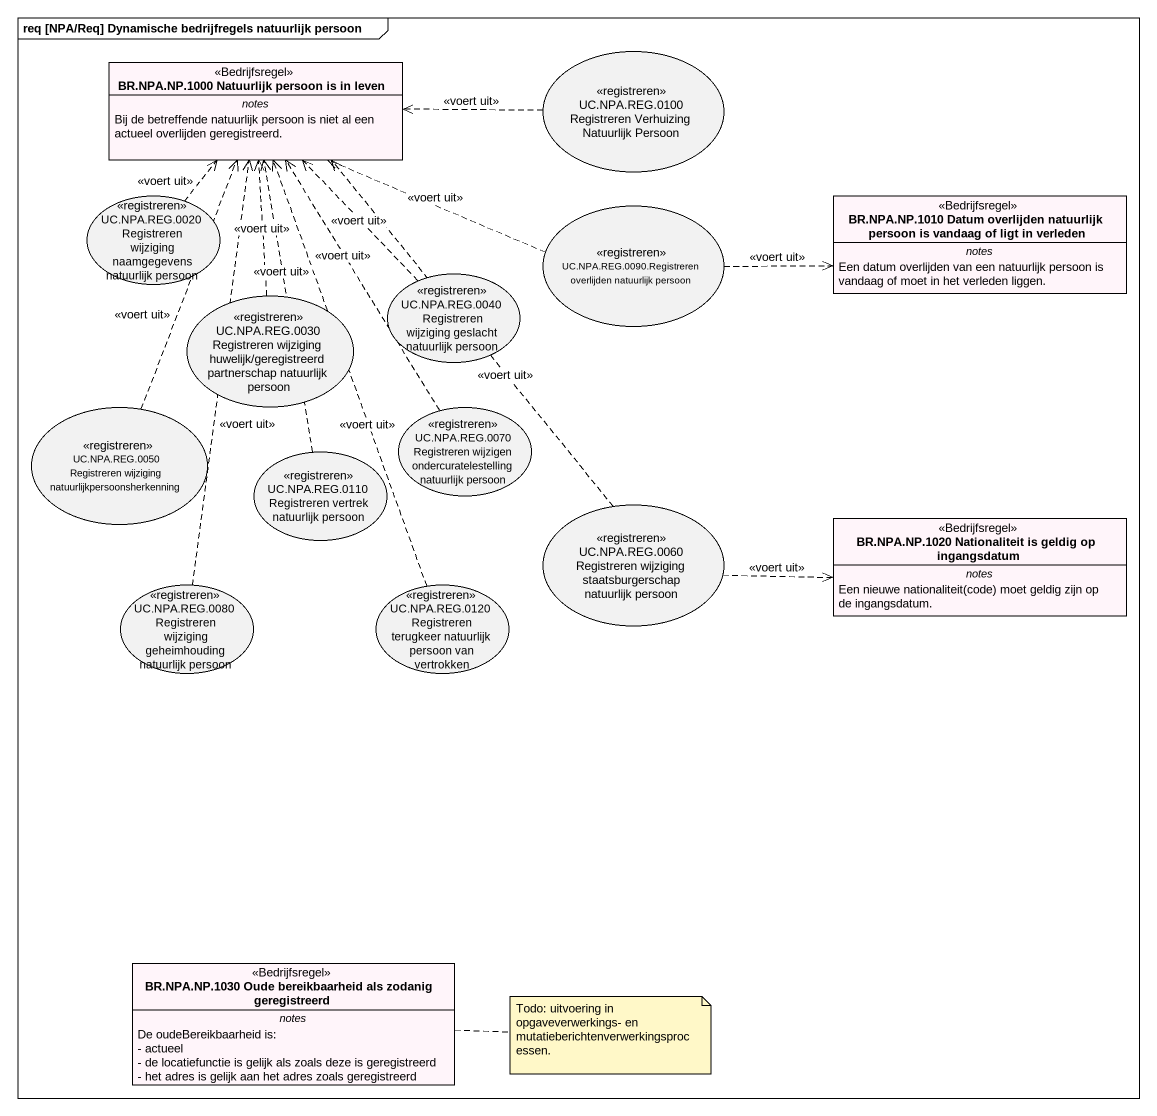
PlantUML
@startuml
mainframe req [NPA/Req] Dynamische bedrijfregels natuurlijk persoon
allowmixing
hide circle
hide empty members
skinparam classAttributeIconSize 0
class "BR.NPA.NP.1000 Natuurlijk persoon is in leven" as BR_NPA_NP_1000_Natuurlijk <<Bedrijfsregel>> #FFF5FA {
  -- notes --
  Bij de betreffende natuurlijk persoon is niet al een actueel overlijden geregistreerd.
}
usecase "UC.NPA.REG.0100 Registreren Verhuizing Natuurlijk Persoon" as UC_NPA_REG_0100_Registreren <<registreren>>
usecase "UC.NPA.REG.0020 Registreren wijziging naamgegevens natuurlijk persoon" as UC_NPA_REG_0020_Registreren <<registreren>>
usecase "UC.NPA.REG.0090.Registreren overlijden natuurlijk persoon" as UC_NPA_REG_0090_Registreren <<registreren>>
class "BR.NPA.NP.1010 Datum overlijden natuurlijk persoon is vandaag of ligt in verleden" as BR_NPA_NP_1010_Datum <<Bedrijfsregel>> #FFF5FA {
  -- notes --
  Een datum overlijden van een natuurlijk persoon is vandaag of moet in het verleden liggen.
}
usecase "UC.NPA.REG.0040 Registreren wijziging geslacht natuurlijk persoon" as UC_NPA_REG_0040_Registreren <<registreren>>
usecase "UC.NPA.REG.0030 Registreren wijziging huwelijk/geregistreerd partnerschap natuurlijk persoon" as UC_NPA_REG_0030_Registreren <<registreren>>
usecase "UC.NPA.REG.0050 Registreren wijziging natuurlijkpersoonsherkenning" as UC_NPA_REG_0050_Registreren <<registreren>>
usecase "UC.NPA.REG.0070 Registreren wijzigen ondercuratelestelling natuurlijk persoon" as UC_NPA_REG_0070_Registreren <<registreren>>
usecase "UC.NPA.REG.0110 Registreren vertrek natuurlijk persoon" as UC_NPA_REG_0110_Registreren <<registreren>>
usecase "UC.NPA.REG.0060 Registreren wijziging staatsburgerschap natuurlijk persoon" as UC_NPA_REG_0060_Registreren <<registreren>>
class "BR.NPA.NP.1020 Nationaliteit is geldig op ingangsdatum" as BR_NPA_NP_1020 <<Bedrijfsregel>> #FFF5FA {
  -- notes --
  {field} Een nieuwe nationaliteit(code) moet geldig zijn op de ingangsdatum.
}
usecase "UC.NPA.REG.0080 Registreren wijziging geheimhouding natuurlijk persoon" as UC_NPA_REG_0080_Registreren <<registreren>>
usecase "UC.NPA.REG.0120 Registreren terugkeer natuurlijk persoon van vertrokken" as UC_NPA_REG_0120_Registreren <<registreren>>
class "BR.NPA.NP.1030 Oude bereikbaarheid als zodanig geregistreerd" as BR_NPA_NP_1030_Oude <<Bedrijfsregel>> #FFF5FA {
  -- notes --
  De oudeBereikbaarheid is:
  - actueel
  - de locatiefunctie is gelijk als zoals deze is geregistreerd
  - het adres is gelijk aan het adres zoals geregistreerd
}
UC_NPA_REG_0100_Registreren .left.> BR_NPA_NP_1000_Natuurlijk : <<voert uit>>
UC_NPA_REG_0020_Registreren .up.> BR_NPA_NP_1000_Natuurlijk : <<voert uit>>
UC_NPA_REG_0090_Registreren .left.> BR_NPA_NP_1000_Natuurlijk : <<voert uit>>
UC_NPA_REG_0090_Registreren .right.> BR_NPA_NP_1010_Datum : <<voert uit>>
UC_NPA_REG_0040_Registreren .up.> BR_NPA_NP_1000_Natuurlijk : <<voert uit>>
UC_NPA_REG_0030_Registreren .up.> BR_NPA_NP_1000_Natuurlijk : <<voert uit>>
UC_NPA_REG_0050_Registreren .up.> BR_NPA_NP_1000_Natuurlijk : <<voert uit>>
UC_NPA_REG_0070_Registreren .up.> BR_NPA_NP_1000_Natuurlijk : <<voert uit>>
UC_NPA_REG_0110_Registreren .up.> BR_NPA_NP_1000_Natuurlijk : <<voert uit>>
UC_NPA_REG_0060_Registreren .up.> BR_NPA_NP_1000_Natuurlijk : <<voert uit>>
UC_NPA_REG_0060_Registreren .right.> BR_NPA_NP_1020 : <<voert uit>>
UC_NPA_REG_0080_Registreren .up.> BR_NPA_NP_1000_Natuurlijk : <<voert uit>>
UC_NPA_REG_0120_Registreren .up.> BR_NPA_NP_1000_Natuurlijk : <<voert uit>>
note right of BR_NPA_NP_1030_Oude : Todo: uitvoering in opgaveverwerkings- en mutatieberichtenverwerkingsprocessen.
@enduml
